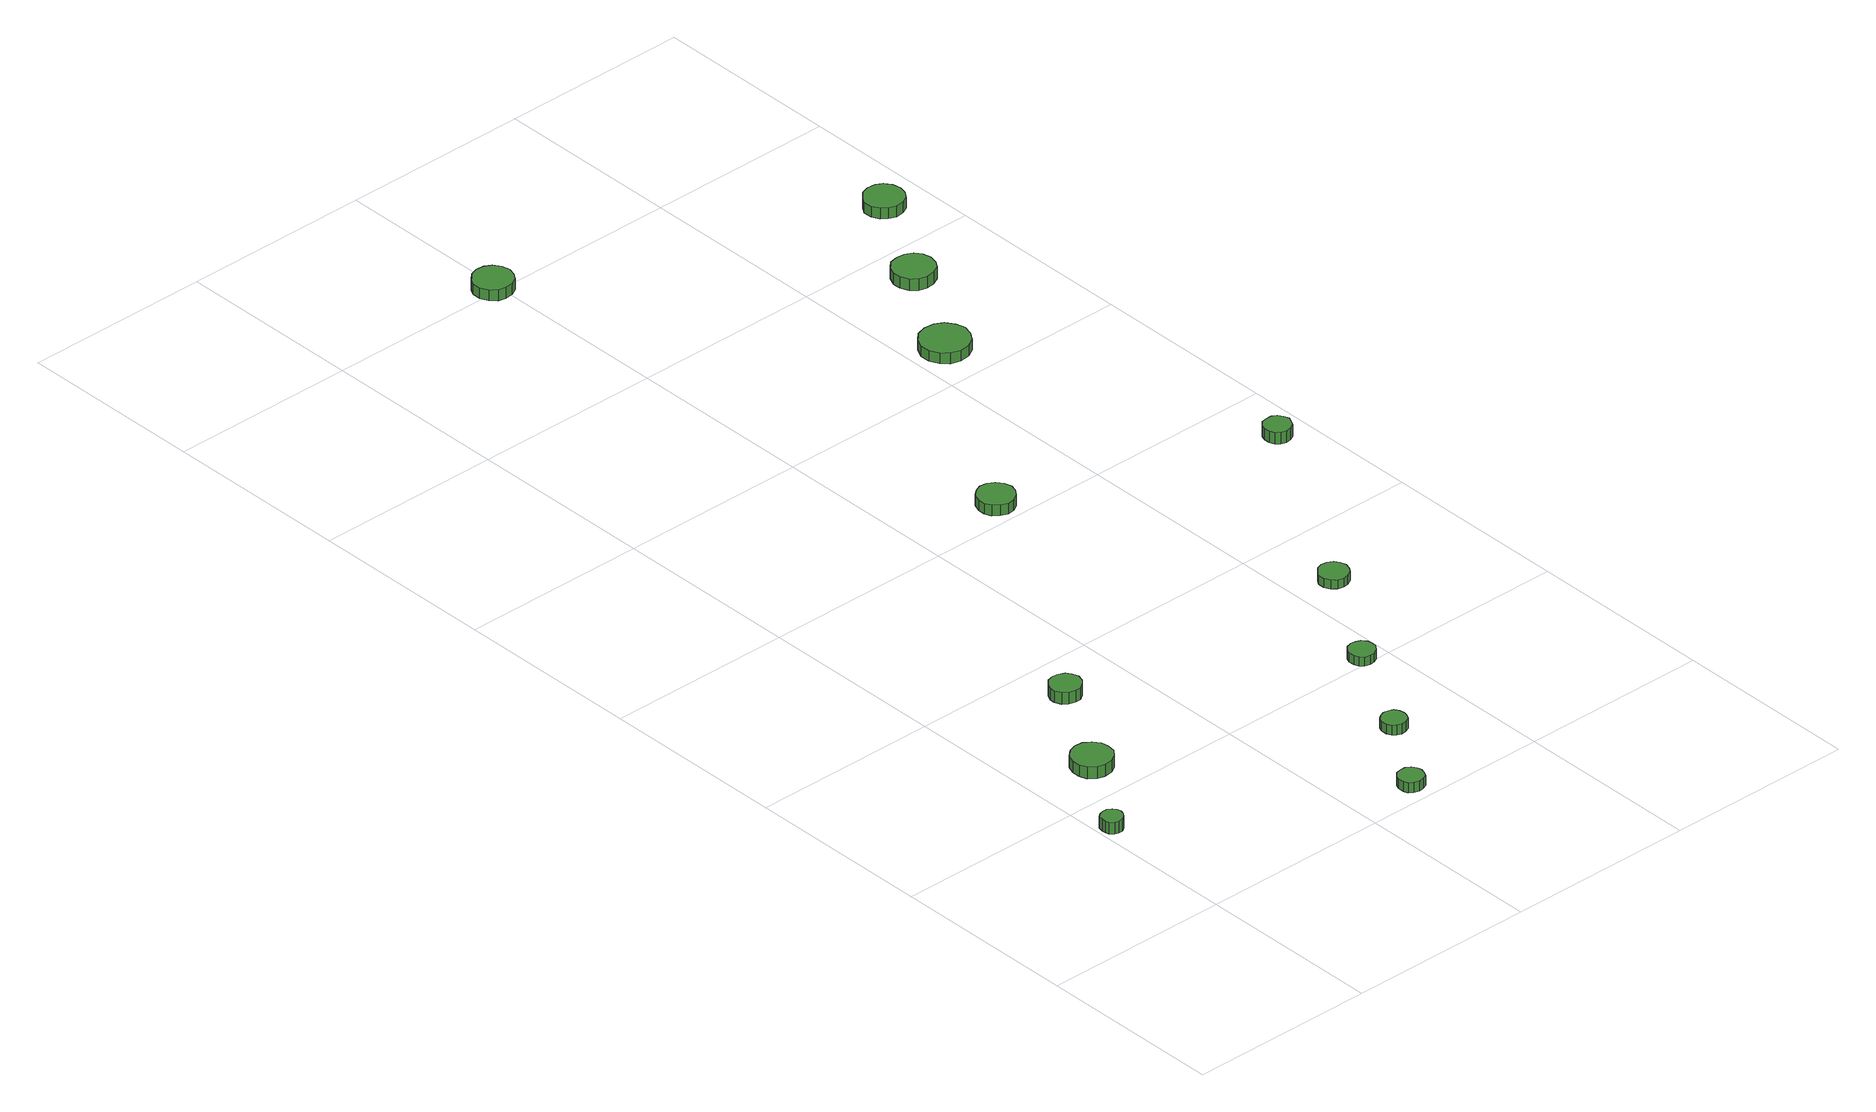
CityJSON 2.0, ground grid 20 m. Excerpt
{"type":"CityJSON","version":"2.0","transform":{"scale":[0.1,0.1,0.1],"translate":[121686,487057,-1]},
"CityObjects":{
"tree1":{"type":"SolitaryVegetationObject","attributes":{"function":"something"},"geometry":[{"type":"MultiSurface","lod":"1","boundaries":[[[0,1,2,3,4,5,6,7,8,9,10,11,12,13,14]],[[15,16,17,18,19,20,21,22,23,24,25,26,27,28,29]],[[0,29,28,1]],[[1,28,27,2]],[[2,27,26,3]],[[3,26,25,4]],[[4,25,24,5]],[[5,24,23,6]],[[6,23,22,7]],[[7,22,21,8]],[[8,21,20,9]],[[9,20,19,10]],[[10,19,18,11]],[[11,18,17,12]],[[12,17,16,13]],[[13,16,15,14]],[[14,15,29,0]]]}]},
"tree2":{"type":"SolitaryVegetationObject","attributes":{"function":"something"},"geometry":[{"type":"MultiSurface","lod":"1","boundaries":[[[30,31,32,33,34,35,36,37,38,39,40,41,42,43,44]],[[45,46,47,48,49,50,51,52,53,54,55,56,57,58,59]],[[30,59,58,31]],[[31,58,57,32]],[[32,57,56,33]],[[33,56,55,34]],[[34,55,54,35]],[[35,54,53,36]],[[36,53,52,37]],[[37,52,51,38]],[[38,51,50,39]],[[39,50,49,40]],[[40,49,48,41]],[[41,48,47,42]],[[42,47,46,43]],[[43,46,45,44]],[[44,45,59,30]]]}]},
"tree3":{"type":"SolitaryVegetationObject","attributes":{"function":"something"},"geometry":[{"type":"MultiSurface","lod":"1","boundaries":[[[60,61,62,63,64,65,66,67,68,69,70,71,72,73,74]],[[75,76,77,78,79,80,81,82,83,84,85,86,87,88,89]],[[60,89,88,61]],[[61,88,87,62]],[[62,87,86,63]],[[63,86,85,64]],[[64,85,84,65]],[[65,84,83,66]],[[66,83,82,67]],[[67,82,81,68]],[[68,81,80,69]],[[69,80,79,70]],[[70,79,78,71]],[[71,78,77,72]],[[72,77,76,73]],[[73,76,75,74]],[[74,75,89,60]]]}]},
"tree4":{"type":"SolitaryVegetationObject","attributes":{"function":"something"},"geometry":[{"type":"MultiSurface","lod":"1","boundaries":[[[90,91,92,93,94,95,96,97,98,99,100,101,102,103,104]],[[105,106,107,108,109,110,111,112,113,114,115,116,117,118,119]],[[90,119,118,91]],[[91,118,117,92]],[[92,117,116,93]],[[93,116,115,94]],[[94,115,114,95]],[[95,114,113,96]],[[96,113,112,97]],[[97,112,111,98]],[[98,111,110,99]],[[99,110,109,100]],[[100,109,108,101]],[[101,108,107,102]],[[102,107,106,103]],[[103,106,105,104]],[[104,105,119,90]]]}]},
"tree5":{"type":"SolitaryVegetationObject","attributes":{"function":"something"},"geometry":[{"type":"MultiSurface","lod":"1","boundaries":[[[120,121,122,123,124,125,126,127,128,129,130,131,132,133,134]],[[135,136,137,138,139,140,141,142,143,144,145,146,147,148,149]],[[120,149,148,121]],[[121,148,147,122]],[[122,147,146,123]],[[123,146,145,124]],[[124,145,144,125]],[[125,144,143,126]],[[126,143,142,127]],[[127,142,141,128]],[[128,141,140,129]],[[129,140,139,130]],[[130,139,138,131]],[[131,138,137,132]],[[132,137,136,133]],[[133,136,135,134]],[[134,135,149,120]]]}]},
"tree6":{"type":"SolitaryVegetationObject","attributes":{"function":"something"},"geometry":[{"type":"MultiSurface","lod":"1","boundaries":[[[150,151,152,153,154,155,156,157,158,159,160,161,162,163,164]],[[165,166,167,168,169,170,171,172,173,174,175,176,177,178,179]],[[150,179,178,151]],[[151,178,177,152]],[[152,177,176,153]],[[153,176,175,154]],[[154,175,174,155]],[[155,174,173,156]],[[156,173,172,157]],[[157,172,171,158]],[[158,171,170,159]],[[159,170,169,160]],[[160,169,168,161]],[[161,168,167,162]],[[162,167,166,163]],[[163,166,165,164]],[[164,165,179,150]]]}]},
"tree7":{"type":"SolitaryVegetationObject","attributes":{"function":"something"},"geometry":[{"type":"MultiSurface","lod":"1","boundaries":[[[180,181,182,183,184,185,186,187,188,189,190,191,192,193,194]],[[195,196,197,198,199,200,201,202,203,204,205,206,207,208,209]],[[180,209,208,181]],[[181,208,207,182]],[[182,207,206,183]],[[183,206,205,184]],[[184,205,204,185]],[[185,204,203,186]],[[186,203,202,187]],[[187,202,201,188]],[[188,201,200,189]],[[189,200,199,190]],[[190,199,198,191]],[[191,198,197,192]],[[192,197,196,193]],[[193,196,195,194]],[[194,195,209,180]]]}]},
"tree8":{"type":"SolitaryVegetationObject","attributes":{"function":"something"},"geometry":[{"type":"MultiSurface","lod":"1","boundaries":[[[210,211,212,213,214,215,216,217,218,219,220,221,222,223,224]],[[225,226,227,228,229,230,231,232,233,234,235,236,237,238,239]],[[210,239,238,211]],[[211,238,237,212]],[[212,237,236,213]],[[213,236,235,214]],[[214,235,234,215]],[[215,234,233,216]],[[216,233,232,217]],[[217,232,231,218]],[[218,231,230,219]],[[219,230,229,220]],[[220,229,228,221]],[[221,228,227,222]],[[222,227,226,223]],[[223,226,225,224]],[[224,225,239,210]]]}]},
"tree9":{"type":"SolitaryVegetationObject","attributes":{"function":"something"},"geometry":[{"type":"MultiSurface","lod":"1","boundaries":[[[240,241,242,243,244,245,246,247,248,249,250,251,252,253,254]],[[255,256,257,258,259,260,261,262,263,264,265,266,267,268,269]],[[240,269,268,241]],[[241,268,267,242]],[[242,267,266,243]],[[243,266,265,244]],[[244,265,264,245]],[[245,264,263,246]],[[246,263,262,247]],[[247,262,261,248]],[[248,261,260,249]],[[249,260,259,250]],[[250,259,258,251]],[[251,258,257,252]],[[252,257,256,253]],[[253,256,255,254]],[[254,255,269,240]]]}]},
"tree10":{"type":"SolitaryVegetationObject","attributes":{"function":"something"},"geometry":[{"type":"MultiSurface","lod":"1","boundaries":[[[270,271,272,273,274,275,276,277,278,279,280,281,282,283,284]],[[285,286,287,288,289,290,291,292,293,294,295,296,297,298,299]],[[270,299,298,271]],[[271,298,297,272]],[[272,297,296,273]],[[273,296,295,274]],[[274,295,294,275]],[[275,294,293,276]],[[276,293,292,277]],[[277,292,291,278]],[[278,291,290,279]],[[279,290,289,280]],[[280,289,288,281]],[[281,288,287,282]],[[282,287,286,283]],[[283,286,285,284]],[[284,285,299,270]]]}]},
"tree11":{"type":"SolitaryVegetationObject","attributes":{"function":"something"},"geometry":[{"type":"MultiSurface","lod":"1","boundaries":[[[300,301,302,303,304,305,306,307,308,309,310,311,312,313,314]],[[315,316,317,318,319,320,321,322,323,324,325,326,327,328,329]],[[300,329,328,301]],[[301,328,327,302]],[[302,327,326,303]],[[303,326,325,304]],[[304,325,324,305]],[[305,324,323,306]],[[306,323,322,307]],[[307,322,321,308]],[[308,321,320,309]],[[309,320,319,310]],[[310,319,318,311]],[[311,318,317,312]],[[312,317,316,313]],[[313,316,315,314]],[[314,315,329,300]]]}]},
"tree12":{"type":"SolitaryVegetationObject","attributes":{"function":"something"},"geometry":[{"type":"MultiSurface","lod":"1","boundaries":[[[330,331,332,333,334,335,336,337,338,339,340,341,342,343,344]],[[345,346,347,348,349,350,351,352,353,354,355,356,357,358,359]],[[330,359,358,331]],[[331,358,357,332]],[[332,357,356,333]],[[333,356,355,334]],[[334,355,354,335]],[[335,354,353,336]],[[336,353,352,337]],[[337,352,351,338]],[[338,351,350,339]],[[339,350,349,340]],[[340,349,348,341]],[[341,348,347,342]],[[342,347,346,343]],[[343,346,345,344]],[[344,345,359,330]]]}]},
"tree13":{"type":"SolitaryVegetationObject","attributes":{"function":"something"},"geometry":[{"type":"MultiSurface","lod":"1","boundaries":[[[360,361,362,363,364,365,366,367,368,369,370,371,372,373,374]],[[375,376,377,378,379,380,381,382,383,384,385,386,387,388,389]],[[360,389,388,361]],[[361,388,387,362]],[[362,387,386,363]],[[363,386,385,364]],[[364,385,384,365]],[[365,384,383,366]],[[366,383,382,367]],[[367,382,381,368]],[[368,381,380,369]],[[369,380,379,370]],[[370,379,378,371]],[[371,378,377,372]],[[372,377,376,373]],[[373,376,375,374]],[[374,375,389,360]]]}]}
},
"vertices":[
[24,156,20],[23,161,20],[20,164,20],[16,167,20],[11,167,20],[7,166,20],[3,163,20],[2,158,20],[2,154,20],[3,150,20],[7,146,20],[11,145,20],[16,145,20],[20,148,20],[23,152,20],[23,152,7],[20,148,7],[16,145,7],[11,145,7],[7,146,7],[3,150,7],[2,154,7],[2,158,7],[3,163,7],[7,166,7],[11,167,7],[16,167,7],[20,164,7],[23,161,7],[24,156,7],
[89,245,19],[88,253,19],[82,260,19],[75,265,19],[66,266,19],[58,263,19],[51,257,19],[48,249,19],[48,240,19],[51,232,19],[58,226,19],[66,224,19],[75,225,19],[82,229,19],[88,236,19],[88,236,6],[82,229,6],[75,225,6],[66,224,6],[58,226,6],[51,232,6],[48,240,6],[48,249,6],[51,257,6],[58,263,6],[66,266,6],[75,265,6],[82,260,6],[88,253,6],[89,245,6],
[147,349,19],[145,356,19],[141,361,19],[135,364,19],[129,365,19],[122,363,19],[117,358,19],[114,352,19],[114,346,19],[117,339,19],[122,335,19],[129,333,19],[135,333,19],[141,337,19],[145,342,19],[145,342,6],[141,337,6],[135,333,6],[129,333,6],[122,335,6],[117,339,6],[114,346,6],[114,352,6],[117,358,6],[122,363,6],[129,365,6],[135,364,6],[141,361,6],[145,356,6],[147,349,6],
[280,23,16],[279,28,16],[276,33,16],[271,36,16],[266,36,16],[260,35,16],[256,31,16],[254,26,16],[254,20,16],[256,15,16],[260,12,16],[266,10,16],[271,11,16],[276,13,16],[279,18,16],[279,18,5],[276,13,5],[271,11,5],[266,10,5],[260,12,5],[256,15,5],[254,20,5],[254,26,5],[256,31,5],[260,35,5],[266,36,5],[271,36,5],[276,33,5],[279,28,5],[280,23,5],
[332,104,16],[331,109,16],[328,114,16],[323,116,16],[318,117,16],[313,115,16],[309,112,16],[307,107,16],[307,101,16],[309,96,16],[313,93,16],[318,91,16],[323,92,16],[328,94,16],[331,99,16],[331,99,5],[328,94,5],[323,92,5],[318,91,5],[313,93,5],[309,96,5],[307,101,5],[307,107,5],[309,112,5],[313,115,5],[318,117,5],[323,116,5],[328,114,5],[331,109,5],[332,104,5],
[389,209,15],[388,215,15],[384,220,15],[379,222,15],[374,223,15],[368,221,15],[364,217,15],[362,212,15],[362,206,15],[364,201,15],[368,197,15],[374,196,15],[379,196,15],[384,199,15],[388,204,15],[388,204,5],[384,199,5],[379,196,5],[374,196,5],[368,197,5],[364,201,5],[362,206,5],[362,212,5],[364,217,5],[368,221,5],[374,223,5],[379,222,5],[384,220,5],[388,215,5],[389,209,5],
[311,620,22],[309,628,22],[304,635,22],[297,639,22],[289,640,22],[282,637,22],[276,632,22],[273,624,22],[273,616,22],[276,609,22],[282,604,22],[289,601,22],[297,602,22],[304,606,22],[309,613,22],[309,613,10],[304,606,10],[297,602,10],[289,601,10],[282,604,10],[276,609,10],[273,616,10],[273,624,10],[276,632,10],[282,637,10],[289,640,10],[297,639,10],[304,635,10],[309,628,10],[311,620,10],
[459,322,15],[457,329,15],[454,334,15],[448,337,15],[442,338,15],[436,336,15],[431,331,15],[428,326,15],[428,319,15],[431,313,15],[436,309,15],[442,307,15],[448,308,15],[454,311,15],[457,316,15],[457,316,5],[454,311,5],[448,308,5],[442,307,5],[436,309,5],[431,313,5],[428,319,5],[428,326,5],[431,331,5],[436,336,5],[442,338,5],[448,337,5],[454,334,5],[457,329,5],[459,322,5],
[216,1206,16],[214,1215,16],[209,1222,16],[202,1226,16],[193,1227,16],[185,1224,16],[179,1218,16],[175,1211,16],[175,1202,16],[179,1194,16],[185,1188,16],[193,1186,16],[202,1187,16],[209,1191,16],[214,1198,16],[214,1198,4],[209,1191,4],[202,1187,4],[193,1186,4],[185,1188,4],[179,1194,4],[175,1202,4],[175,1211,4],[179,1218,4],[185,1224,4],[193,1227,4],[202,1226,4],[209,1222,4],[214,1215,4],[216,1206,4],
[455,841,24],[452,851,24],[446,860,24],[437,865,24],[426,866,24],[416,863,24],[409,856,24],[404,846,24],[404,836,24],[409,826,24],[416,819,24],[426,816,24],[437,817,24],[446,822,24],[452,831,24],[452,831,12],[446,822,12],[437,817,12],[426,816,12],[416,819,12],[409,826,12],[404,836,12],[404,846,12],[409,856,12],[416,863,12],[426,866,12],[437,865,12],[446,860,12],[452,851,12],[455,841,12],
[575,527,24],[573,533,24],[570,538,24],[565,541,24],[559,541,24],[553,540,24],[549,536,24],[547,530,24],[547,524,24],[549,519,24],[553,515,24],[559,513,24],[565,514,24],[570,517,24],[573,522,24],[573,522,11],[570,517,11],[565,514,11],[559,513,11],[553,515,11],[549,519,11],[547,524,11],[547,530,11],[549,536,11],[553,540,11],[559,541,11],[565,541,11],[570,538,11],[573,533,11],[575,527,11],
[515,954,19],[513,963,19],[508,970,19],[500,974,19],[491,975,19],[482,973,19],[476,967,19],[472,958,19],[472,950,19],[476,941,19],[482,935,19],[491,933,19],[500,934,19],[508,938,19],[513,945,19],[513,945,6],[508,938,6],[500,934,6],[491,933,6],[482,935,6],[476,941,6],[472,950,6],[472,958,6],[476,967,6],[482,973,6],[491,975,6],[500,974,6],[508,970,6],[513,963,6],[515,954,6],
[574,1060,17],[572,1069,17],[567,1076,17],[560,1080,17],[551,1081,17],[543,1078,17],[537,1072,17],[533,1065,17],[533,1056,17],[537,1048,17],[543,1043,17],[551,1040,17],[560,1041,17],[567,1045,17],[572,1052,17],[572,1052,5],[567,1045,5],[560,1041,5],[551,1040,5],[543,1043,5],[537,1048,5],[533,1056,5],[533,1065,5],[537,1072,5],[543,1078,5],[551,1081,5],[560,1080,5],[567,1076,5],[572,1069,5],[574,1060,5]
]}
